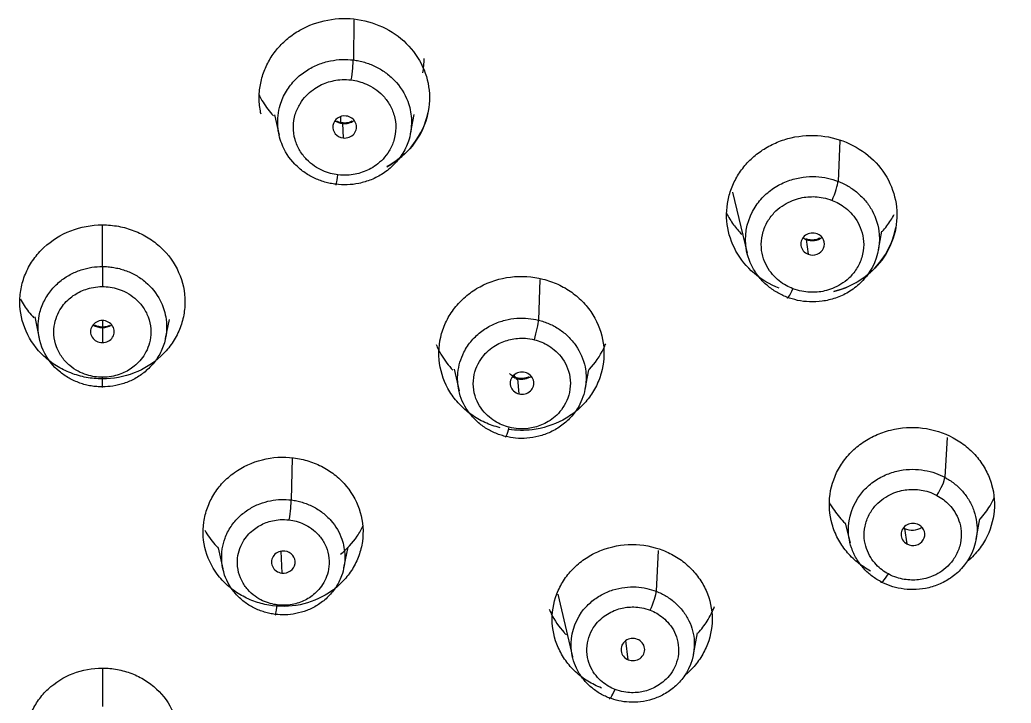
# Model space of a CAD drawing. Extents: x 0 to 1354, y 3495 to 4487.
# Drawn here: x 461.6 to 480.43, y 4130.94 to 4143.92 of the extents above; entities that cross this region are included whole.
import ezdxf

# ---------------------------------------------------------------- set-up
doc = ezdxf.new("R2010")
doc.units = 0
doc.header["$LTSCALE"] = 30
doc.header["$MEASUREMENT"] = 0
doc.layers.add('\\M+5B3DF\\M+5B4E7\\M+5CFDF', color=3, linetype='CONTINUOUS', lineweight=9)

msp = doc.modelspace()

# ---------------------------------------------------------------- linework, layer by layer
at = {"layer": '\\M+5B3DF\\M+5B4E7\\M+5CFDF', "color": 0, "lineweight": -3}
for p, q in [((467.944, 4143.923), (467.933, 4143.161)), ((466.436, 4142.117), (466.522, 4141.734)), ((469.016, 4141.756), (469.091, 4142.127)), ((467.686, 4142.084), (467.691, 4141.975)), ((467.726, 4141.954), (467.738, 4141.679)), ((477.174, 4141.631), (477.141, 4140.855)), ((475.132, 4140.65), (475.414, 4139.489)), ((463.166, 4139.237), (463.166, 4140.028)), ((477.908, 4139.555), (477.972, 4139.906)), ((476.534, 4139.749), (476.571, 4139.468)), ((463.166, 4139.237), (463.166, 4138.855)), ((471.474, 4138.99), (471.45, 4138.218)), ((461.882, 4138.278), (461.968, 4137.87)), ((463.166, 4138.211), (463.166, 4138.087)), ((464.364, 4137.87), (464.441, 4138.231)), ((463.166, 4138.075), (463.166, 4137.79)), ((469.845, 4137.286), (469.94, 4136.872)), ((472.335, 4136.909), (472.406, 4137.275)), ((463.166, 4136.938), (463.166, 4137.131)), ((471.002, 4137.136), (470.997, 4137.186)), ((471.052, 4137.105), (471.077, 4136.817)), ((479.215, 4135.989), (479.169, 4135.231)), ((466.768, 4135.594), (466.755, 4134.801)), ((479.763, 4134.054), (479.832, 4134.442)), ((477.276, 4134.36), (477.368, 4133.983)), ((478.401, 4134.261), (478.449, 4133.964)), ((465.368, 4133.89), (465.454, 4133.495)), ((466.556, 4133.826), (466.573, 4133.412)), ((467.752, 4133.51), (467.832, 4133.902)), ((473.725, 4133.841), (473.687, 4133.065)), ((471.819, 4133.013), (472.095, 4131.819)), ((473.155, 4131.764), (473.111, 4132.13)), ((474.393, 4131.864), (474.47, 4132.276)), ((463.166, 4131.606), (463.166, 4130.873))]:
    msp.add_line(p, q, dxfattribs=at)
for centre, major_axis, ratio, start_param, end_param in [((467.894, 4142.888), (0.037, 0.298), 0.046549, 4.350592, 5.876756), ((467.762, 4142.457), (1.62, 0.016), 0.942855, 5.224754, 6.084027), ((467.768, 4141.888), (0.225, 0), 0.934536, 1.439287, 4.580879), ((467.764, 4142.233), (-0.298, -0.003), 0.942855, 0.908987, 1.430638), ((467.687, 4141.668), (0.037, 0.298), 0.046549, 6.016383, 6.281983), ((467.764, 4142.233), (-0.298, -0.003), 0.942855, 1.430638, 2.231402), ((467.768, 4141.888), (0.225, 0), 0.934536, 4.580879, 7.722472), ((467.64, 4141.086), (-0.037, -0.298), 0.046549, 6.016382, 7.492185), ((477.026, 4140.601), (0.108, 0.28), 0.136474, 4.373342, 5.899506), ((476.657, 4139.663), (0.225, 0), 0.934459, 1.176433, 4.318026), ((476.657, 4139.663), (0.225, 0), 0.934459, 4.318026, 7.459618), ((476.641, 4140.234), (1.619, 0.047), 0.942248, 4.945213, 6.085168), ((476.648, 4140.009), (-0.298, -0.009), 0.942248, 0.911794, 1.151097), ((476.419, 4139.481), (0.108, 0.28), 0.136474, 6.039133, 6.285716), ((476.648, 4140.009), (-0.298, -0.009), 0.942248, 1.151097, 2.226258), ((476.282, 4138.922), (-0.108, -0.28), 0.136474, 6.039133, 7.514935), ((463.166, 4138), (0.225, 0), 0.934476, 1.570796, 4.712389), ((463.166, 4138), (0.225, 0), 0.934476, 4.712389, 7.853982), ((471.372, 4137.952), (0.073, 0.291), 0.092301, 4.35914, 5.882116), ((463.166, 4138.357), (-0.3, 0), 0.941865, 0.936736, 1.570796), ((463.166, 4138.357), (-0.3, 0), 0.941865, 1.570796, 2.204857), ((471.136, 4137.02), (0.225, 0), 0.934445, 1.308099, 4.449692), ((471.136, 4137.02), (0.225, 0), 0.934445, 4.449692, 7.591285), ((471.13, 4137.378), (-0.3, -0.005), 0.941598, 0.937551, 1.293141), ((471.13, 4137.378), (-0.3, -0.005), 0.941598, 1.293141, 2.201945), ((470.895, 4136.288), (-0.073, -0.291), 0.092301, 6.021743, 7.500733), ((479.019, 4134.993), (0.142, 0.264), 0.178311, 4.393118, 5.916094), ((466.716, 4134.529), (0.037, 0.298), 0.046549, 4.350592, 5.870381), ((478.562, 4134.146), (0.225, 0), 0.934362, 1.045645, 4.187238), ((478.55, 4134.506), (-0.299, -0.01), 0.940814, 0.942061, 1.016773), ((478.55, 4134.506), (-0.299, -0.01), 0.940814, 1.016773, 2.19546), ((478.562, 4134.146), (0.225, 0), 0.934362, 4.187238, 7.32883), ((466.603, 4133.62), (0.225, 0), 0.934409, 1.439557, 4.58115), ((466.603, 4133.62), (0.225, 0), 0.934409, 4.58115, 7.722742), ((478.097, 4133.501), (-0.142, -0.264), 0.178311, 6.055721, 7.534711), ((473.573, 4132.812), (0.108, 0.28), 0.136474, 4.373342, 5.893131), ((466.488, 4132.914), (-0.037, -0.298), 0.046549, 6.010007, 7.492185), ((473.242, 4131.958), (0.225, 0), 0.934366, 1.17717, 4.318763), ((473.242, 4131.958), (0.225, 0), 0.934366, 4.318763, 7.460356), ((472.905, 4131.307), (-0.108, -0.28), 0.136474, 6.032757, 7.514935)]:
    msp.add_ellipse(centre, major_axis=major_axis, ratio=ratio, start_param=start_param, end_param=end_param, dxfattribs=at)
for points, knots in [([(498.896, 4161.358), (499.104, 4161.278), (499.527, 4161.115), (500.165, 4160.855), (500.818, 4160.577), (501.484, 4160.28), (502.163, 4159.963), (502.854, 4159.623), (503.554, 4159.259), (504.263, 4158.871), (504.98, 4158.455), (505.703, 4158.01), (506.431, 4157.534), (507.163, 4157.025), (507.897, 4156.481), (508.633, 4155.903), (509.368, 4155.287), (510.101, 4154.635), (510.829, 4153.946), (511.549, 4153.221), (512.259, 4152.461), (512.958, 4151.663), (513.643, 4150.827), (514.312, 4149.95), (514.965, 4149.032), (515.597, 4148.076), (516.206, 4147.085), (516.787, 4146.061), (517.339, 4145.009), (517.862, 4143.931), (518.353, 4142.831), (518.816, 4141.711), (519.252, 4140.565), (519.663, 4139.383), (520.052, 4138.154), (520.425, 4136.867), (520.78, 4135.513), (521.117, 4134.086), (521.433, 4132.58), (521.729, 4130.991), (522.004, 4129.315), (522.257, 4127.548), (522.488, 4125.688), (522.695, 4123.734), (522.877, 4121.685), (523.03, 4119.554), (523.153, 4117.367), (523.244, 4115.167), (523.304, 4113.004), (523.33, 4110.903), (523.326, 4108.866), (523.294, 4106.878), (523.237, 4104.928), (523.157, 4103.02), (523.055, 4101.158), (522.931, 4099.346), (522.783, 4097.572), (522.609, 4095.814), (522.406, 4094.05), (522.167, 4092.265), (521.885, 4090.452), (521.553, 4088.611), (521.166, 4086.749), (520.721, 4084.878), (520.215, 4083.014), (519.647, 4081.177), (519.022, 4079.382), (518.347, 4077.652), (517.618, 4075.978), (516.824, 4074.346), (515.945, 4072.732), (514.964, 4071.131), (513.847, 4069.542), (512.566, 4067.974), (511.116, 4066.445), (509.497, 4064.997), (507.728, 4063.662), (505.837, 4062.44), (503.854, 4061.299), (501.782, 4060.223), (499.625, 4059.195), (497.407, 4058.173), (495.164, 4057.106), (492.948, 4055.937), (490.822, 4054.604), (489.147, 4053.34), (487.855, 4052.208), (486.876, 4051.253), (485.891, 4050.176), (484.918, 4048.973), (483.971, 4047.627), (483.063, 4046.089), (482.199, 4044.282), (481.374, 4042.126), (480.619, 4039.549), (480.001, 4036.51), (479.573, 4033.021), (479.348, 4029.166), (479.203, 4025.046), (479.079, 4020.693), (478.965, 4016.03), (478.866, 4010.967), (478.814, 4007.437), (478.787, 4005.599)], [0, 0, 0, 0, 0.003544, 0.007201, 0.01097, 0.014848, 0.018837, 0.022935, 0.027142, 0.031459, 0.035888, 0.040431, 0.045095, 0.049884, 0.054803, 0.059853, 0.065035, 0.070349, 0.07579, 0.08135, 0.087022, 0.092807, 0.09872, 0.104773, 0.110967, 0.117287, 0.123715, 0.130231, 0.136819, 0.143468, 0.150168, 0.156906, 0.163715, 0.170668, 0.177844, 0.185322, 0.193141, 0.201338, 0.209948, 0.219002, 0.228521, 0.238531, 0.249049, 0.260084, 0.271644, 0.283691, 0.296093, 0.308564, 0.320791, 0.332572, 0.343982, 0.355131, 0.366093, 0.376851, 0.387326, 0.397512, 0.40746, 0.417323, 0.427267, 0.437362, 0.447647, 0.458143, 0.468826, 0.479621, 0.490447, 0.501223, 0.511855, 0.522246, 0.532261, 0.542305, 0.552449, 0.562759, 0.573377, 0.584445, 0.595968, 0.607757, 0.619676, 0.631715, 0.643918, 0.656335, 0.669021, 0.682018, 0.695271, 0.708641, 0.722035, 0.735445, 0.742244, 0.74954, 0.757318, 0.765556, 0.774232, 0.783549, 0.793975, 0.806052, 0.820158, 0.836493, 0.855109, 0.875694, 0.897487, 0.920175, 0.944378, 0.971031, 1, 1, 1, 1]), ([(498.594, 4160.306), (500.412, 4159.607), (502.18, 4158.798), (504.693, 4157.371), (505.508, 4156.859), (507.078, 4155.765), (507.835, 4155.182), (510.014, 4153.338), (511.347, 4151.984), (513.746, 4149.084), (514.807, 4147.534), (516.658, 4144.299), (517.447, 4142.612), (518.801, 4139.163), (519.358, 4137.397), (520.298, 4133.824), (520.676, 4132.017), (521.302, 4128.381), (521.551, 4126.553), (521.958, 4122.889), (522.114, 4121.052), (522.354, 4117.373), (522.439, 4115.532), (522.593, 4110.005), (522.551, 4106.318), (522.285, 4100.795), (522.163, 4098.955), (521.826, 4095.284), (521.614, 4093.452), (521.072, 4089.804), (520.74, 4087.988), (519.919, 4084.388), (519.431, 4082.604), (518.265, 4079.09), (517.593, 4077.358), (516.413, 4074.831), (515.992, 4074), (515.085, 4072.37), (514.6, 4071.57), (513.029, 4069.241), (511.819, 4067.782), (509.771, 4065.801), (509.049, 4065.177), (507.535, 4064.004), (506.744, 4063.455), (505.118, 4062.415), (504.283, 4061.925), (502.586, 4060.987), (501.724, 4060.54), (499.108, 4059.247), (497.325, 4058.447), (494.701, 4057.158), (493.835, 4056.713), (492.142, 4055.761), (491.317, 4055.252), (489.725, 4054.156), (488.957, 4053.57), (487.49, 4052.318), (486.792, 4051.652), (485.471, 4050.241), (484.848, 4049.497), (483.701, 4047.936), (483.179, 4047.117), (482.26, 4045.409), (481.86, 4044.522), (481.151, 4042.708), (480.842, 4041.781), (480.036, 4038.964), (479.665, 4037.037), (479.158, 4033.15), (479.026, 4031.189), (478.834, 4027.264), (478.769, 4025.298), (478.647, 4021.363), (478.591, 4019.394), (478.444, 4013.486), (478.372, 4009.543), (478.322, 4005.599)], [0, 0, 0, 0, 0.03125, 0.03125, 0.046875, 0.046875, 0.0625, 0.0625, 0.09375, 0.09375, 0.125, 0.125, 0.15625, 0.15625, 0.1875, 0.1875, 0.21875, 0.21875, 0.25, 0.25, 0.28125, 0.28125, 0.3125, 0.3125, 0.375, 0.375, 0.40625, 0.40625, 0.4375, 0.4375, 0.46875, 0.46875, 0.5, 0.5, 0.53125, 0.53125, 0.546875, 0.546875, 0.5625, 0.5625, 0.59375, 0.59375, 0.609375, 0.609375, 0.625, 0.625, 0.640625, 0.640625, 0.65625, 0.65625, 0.6875, 0.6875, 0.703125, 0.703125, 0.71875, 0.71875, 0.734375, 0.734375, 0.75, 0.75, 0.765625, 0.765625, 0.78125, 0.78125, 0.796875, 0.796875, 0.8125, 0.8125, 0.84375, 0.84375, 0.875, 0.875, 0.90625, 0.90625, 0.9375, 0.9375, 1, 1, 1, 1]), ([(477.479, 4036.988), (477.514, 4037.19), (477.594, 4037.649), (477.743, 4038.418), (477.942, 4039.344), (478.182, 4040.346), (478.558, 4041.75), (479.034, 4043.258), (479.749, 4045.107), (480.557, 4046.812), (481.569, 4048.451), (482.475, 4049.612), (483.174, 4050.395), (483.72, 4050.964), (484.274, 4051.514), (484.896, 4052.101), (485.556, 4052.699), (486.279, 4053.336), (487.009, 4053.963), (487.729, 4054.55), (488.497, 4055.146), (489.606, 4055.948), (491.134, 4056.933), (493.076, 4058.015), (495.111, 4059.026), (497.684, 4060.238), (500.38, 4061.506), (502.737, 4062.753), (504.255, 4063.645), (505.394, 4064.366), (507.42, 4065.757), (509.41, 4067.484), (511.2, 4069.52), (512.347, 4071.021), (513.485, 4072.763), (514.592, 4074.748), (515.655, 4076.97), (516.656, 4079.43), (517.576, 4082.125), (518.696, 4086.112), (519.683, 4091.185), (520.366, 4097.065), (520.727, 4102.371), (520.873, 4107.087), (520.883, 4111.209), (520.799, 4114.734), (520.663, 4117.66), (520.51, 4119.989), (520.37, 4121.722), (520.265, 4122.858), (520.029, 4125.221), (519.591, 4128.685), (518.759, 4133.098), (517.87, 4136.521), (516.72, 4140.04), (515.134, 4143.756), (512.786, 4147.647), (510.218, 4150.803), (507.625, 4153.277), (505.162, 4155.143), (502.955, 4156.485), (501.114, 4157.427), (499.704, 4158.062), (498.76, 4158.452), (498.289, 4158.636), (498.135, 4158.696)], [0, 0, 0, 0, 0.003976, 0.009037, 0.015181, 0.02234, 0.029033, 0.04339, 0.053009, 0.067553, 0.080041, 0.090497, 0.096214, 0.100508, 0.105868, 0.11143, 0.117193, 0.123269, 0.130297, 0.136094, 0.141538, 0.149425, 0.163015, 0.17726, 0.192999, 0.207436, 0.232823, 0.251111, 0.25955, 0.267329, 0.277588, 0.307897, 0.319194, 0.331856, 0.345879, 0.361259, 0.378, 0.3961, 0.415561, 0.436382, 0.481194, 0.521892, 0.558479, 0.590959, 0.619335, 0.643607, 0.663774, 0.679837, 0.691795, 0.699649, 0.703397, 0.740803, 0.771616, 0.795835, 0.813454, 0.847523, 0.878173, 0.905401, 0.929204, 0.949582, 0.966531, 0.980047, 0.990129, 0.99678, 1, 1, 1, 1]), ([(498.048, 4158.561), (499.537, 4157.987), (500.991, 4157.335), (503.081, 4156.207), (503.762, 4155.806), (505.084, 4154.951), (505.725, 4154.496), (507.584, 4153.058), (508.739, 4152.003), (510.862, 4149.74), (511.83, 4148.532), (513.568, 4145.995), (514.339, 4144.667), (515.694, 4141.93), (516.278, 4140.521), (517.804, 4136.224), (518.517, 4133.268), (519.308, 4128.796), (519.526, 4127.298), (519.894, 4124.296), (520.044, 4122.791), (520.417, 4118.271), (520.56, 4115.25), (520.636, 4110.717), (520.638, 4109.206), (520.597, 4106.184), (520.554, 4104.673), (520.42, 4101.654), (520.327, 4100.145), (520.086, 4097.131), (519.937, 4095.626), (519.387, 4091.124), (518.877, 4088.136), (517.767, 4083.729), (517.34, 4082.272), (516.354, 4079.399), (515.796, 4077.981), (514.522, 4075.209), (513.81, 4073.852), (512.18, 4071.249), (511.258, 4070.005), (509.698, 4068.277), (509.148, 4067.723), (507.992, 4066.671), (507.385, 4066.174), (505.494, 4064.757), (504.148, 4063.913), (502.068, 4062.746), (501.364, 4062.374), (499.94, 4061.655), (499.22, 4061.307), (497.053, 4060.279), (495.596, 4059.613), (493.446, 4058.543), (492.736, 4058.174), (491.338, 4057.396), (490.652, 4056.987), (489.311, 4056.118), (488.657, 4055.66), (487.706, 4054.933), (487.393, 4054.684), (486.779, 4054.174), (486.478, 4053.913), (485.881, 4053.384), (485.585, 4053.118), (484.991, 4052.582), (484.694, 4052.312), (483.812, 4051.489), (483.237, 4050.921), (482.168, 4049.711), (481.671, 4049.072), (480.772, 4047.729), (480.371, 4047.025), (479.653, 4045.576), (479.334, 4044.832), (478.76, 4043.32), (478.506, 4042.552), (477.821, 4040.226), (477.47, 4038.645), (477.193, 4037.052)], [0, 0, 0, 0, 0.03125, 0.03125, 0.046875, 0.046875, 0.0625, 0.0625, 0.09375, 0.09375, 0.125, 0.125, 0.15625, 0.15625, 0.1875, 0.1875, 0.25, 0.25, 0.28125, 0.28125, 0.3125, 0.3125, 0.375, 0.375, 0.40625, 0.40625, 0.4375, 0.4375, 0.46875, 0.46875, 0.5, 0.5, 0.5625, 0.5625, 0.59375, 0.59375, 0.625, 0.625, 0.65625, 0.65625, 0.6875, 0.6875, 0.703125, 0.703125, 0.71875, 0.71875, 0.75, 0.75, 0.765625, 0.765625, 0.78125, 0.78125, 0.8125, 0.8125, 0.828125, 0.828125, 0.84375, 0.84375, 0.859375, 0.859375, 0.867188, 0.867188, 0.875, 0.875, 0.882813, 0.882813, 0.890625, 0.890625, 0.90625, 0.90625, 0.921875, 0.921875, 0.9375, 0.9375, 0.953125, 0.953125, 0.96875, 0.96875, 1, 1, 1, 1]), ([(513.427, 4145.187), (513.48, 4145.097), (513.748, 4144.642), (514.216, 4143.801), (514.803, 4142.642), (515.35, 4141.432), (515.869, 4140.179), (516.359, 4138.882), (516.811, 4137.542), (517.231, 4136.161), (517.62, 4134.741), (517.972, 4133.281), (518.295, 4131.785), (518.589, 4130.252), (518.853, 4128.684), (519.088, 4127.081), (519.299, 4125.445), (519.489, 4123.776), (519.654, 4122.075), (519.8, 4120.342), (519.923, 4118.577), (520.022, 4116.78), (520.104, 4114.952), (520.159, 4113.093), (520.192, 4111.204), (520.2, 4109.283), (520.184, 4107.333), (520.142, 4105.353), (520.072, 4103.343), (519.968, 4101.304), (519.836, 4099.236), (519.661, 4097.14), (519.446, 4095.017), (519.186, 4092.868), (518.862, 4090.696), (518.475, 4088.503), (518.008, 4086.292), (517.445, 4084.07), (516.895, 4082.18), (516.378, 4080.628), (515.937, 4079.415), (515.462, 4078.213), (514.953, 4077.023), (514.411, 4075.846), (513.823, 4074.688), (513.197, 4073.548), (512.522, 4072.431), (511.794, 4071.344), (511.016, 4070.288), (510.174, 4069.274), (509.278, 4068.301), (508.329, 4067.373), (507.318, 4066.502), (506.265, 4065.677), (505.158, 4064.913), (504.025, 4064.185), (502.866, 4063.493), (501.681, 4062.841), (500.482, 4062.214), (499.267, 4061.612), (498.043, 4061.026), (496.814, 4060.45), (495.586, 4059.872), (494.366, 4059.28), (493.158, 4058.67), (491.963, 4058.037), (490.856, 4057.41), (489.844, 4056.784), (488.921, 4056.166), (488.019, 4055.52), (487.143, 4054.84), (486.294, 4054.129), (485.464, 4053.395), (484.636, 4052.653), (483.81, 4051.901), (483.006, 4051.122), (482.253, 4050.295), (481.546, 4049.429), (480.877, 4048.53), (480.429, 4047.791), (480.066, 4047.147), (479.712, 4046.488), (479.216, 4045.458), (478.637, 4044.031), (478.109, 4042.498), (477.688, 4040.993), (477.358, 4039.666), (477.064, 4038.345), (476.908, 4037.461), (476.83, 4037.021)], [0, 0, 0, 0, 0.002468, 0.012514, 0.022798, 0.033329, 0.044108, 0.055129, 0.066393, 0.077904, 0.089657, 0.101655, 0.113899, 0.126387, 0.139118, 0.152094, 0.165315, 0.17878, 0.192488, 0.20644, 0.220635, 0.235074, 0.249757, 0.264681, 0.279851, 0.295264, 0.31092, 0.326819, 0.34296, 0.359346, 0.375974, 0.392844, 0.409959, 0.427314, 0.444912, 0.462752, 0.480832, 0.499156, 0.517721, 0.528, 0.538278, 0.548557, 0.558836, 0.569113, 0.579388, 0.589662, 0.599931, 0.610203, 0.620471, 0.630736, 0.641004, 0.651267, 0.661534, 0.671801, 0.682071, 0.692355, 0.702632, 0.712912, 0.723195, 0.733479, 0.743768, 0.75406, 0.764357, 0.774655, 0.784949, 0.79524, 0.805535, 0.814028, 0.822513, 0.830998, 0.839481, 0.847958, 0.856419, 0.864871, 0.873338, 0.881827, 0.890319, 0.898795, 0.907282, 0.915765, 0.918446, 0.924105, 0.932748, 0.944371, 0.958984, 0.969412, 0.979719, 0.989916, 1, 1, 1, 1]), ([(513.725, 4145.279), (513.731, 4145.27), (513.921, 4144.944), (514.292, 4144.287), (514.818, 4143.281), (515.332, 4142.192), (515.864, 4140.957), (516.434, 4139.511), (517.002, 4137.869), (517.539, 4136.095), (518.024, 4134.249), (518.452, 4132.336), (518.837, 4130.355), (519.172, 4128.306), (519.462, 4126.181), (519.721, 4123.968), (519.936, 4121.681), (520.119, 4119.321), (520.255, 4116.932), (520.357, 4114.541), (520.411, 4112.202), (520.431, 4109.921), (520.417, 4107.681), (520.37, 4105.453), (520.289, 4103.21), (520.168, 4100.954), (520.012, 4098.687), (519.804, 4096.398), (519.55, 4094.055), (519.222, 4091.662), (518.816, 4089.225), (518.311, 4086.729), (517.7, 4084.286), (517.109, 4082.252), (516.582, 4080.674), (516.137, 4079.453), (515.667, 4078.267), (515.174, 4077.116), (514.657, 4075.989), (514.101, 4074.884), (513.507, 4073.79), (512.865, 4072.707), (512.171, 4071.647), (511.449, 4070.641), (510.709, 4069.711), (509.956, 4068.856), (509.185, 4068.048), (508.377, 4067.279), (507.529, 4066.551), (506.654, 4065.857), (505.751, 4065.208), (504.838, 4064.606), (503.932, 4064.036), (503.025, 4063.5), (502.11, 4062.994), (501.183, 4062.5), (500.202, 4062), (499.127, 4061.474), (497.949, 4060.915), (496.699, 4060.331), (495.418, 4059.727), (494.143, 4059.105), (492.932, 4058.486), (491.85, 4057.904), (490.78, 4057.291), (489.735, 4056.635), (488.677, 4055.909), (487.713, 4055.193), (486.781, 4054.439), (485.86, 4053.634), (484.945, 4052.807), (484.055, 4051.994), (483.233, 4051.2), (482.53, 4050.434), (481.962, 4049.75), (481.523, 4049.186), (481.179, 4048.715), (480.9, 4048.299), (480.664, 4047.915), (480.417, 4047.491), (480.151, 4047.014), (479.866, 4046.469), (479.594, 4045.915), (479.333, 4045.338), (479.068, 4044.707), (478.782, 4043.972), (478.461, 4043.083), (478.13, 4042.043), (477.807, 4040.882), (477.496, 4039.643), (477.206, 4038.354), (477.049, 4037.473), (476.97, 4037.032)], [0, 0, 0, 0, 0.000249, 0.008916, 0.017886, 0.027158, 0.037545, 0.049877, 0.064188, 0.079026, 0.094192, 0.109873, 0.126, 0.142603, 0.159715, 0.177508, 0.196149, 0.214924, 0.234452, 0.253688, 0.272519, 0.290724, 0.308584, 0.326418, 0.344337, 0.362602, 0.380752, 0.398999, 0.417862, 0.437408, 0.457046, 0.477191, 0.498512, 0.517389, 0.527892, 0.538271, 0.548415, 0.558305, 0.568085, 0.577888, 0.587654, 0.597568, 0.607634, 0.617478, 0.626664, 0.635428, 0.644046, 0.652634, 0.661245, 0.669847, 0.678351, 0.686737, 0.694871, 0.702836, 0.710787, 0.718707, 0.726778, 0.735836, 0.745918, 0.756431, 0.767185, 0.778121, 0.788755, 0.798204, 0.806156, 0.816934, 0.826447, 0.835552, 0.84446, 0.853939, 0.86358, 0.872633, 0.88133, 0.889549, 0.896262, 0.901548, 0.905802, 0.909513, 0.912928, 0.916035, 0.920686, 0.925318, 0.929989, 0.934669, 0.939673, 0.945479, 0.952541, 0.961029, 0.970166, 0.979783, 0.989897, 1, 1, 1, 1]), ([(466.179, 4142.133), (466.16, 4142.218), (466.149, 4142.305), (466.142, 4142.481), (466.148, 4142.569), (466.175, 4142.743), (466.197, 4142.831), (466.256, 4142.999), (466.294, 4143.08), (466.383, 4143.235), (466.436, 4143.31), (466.554, 4143.448), (466.619, 4143.512), (466.761, 4143.63), (466.838, 4143.683), (467.081, 4143.821), (467.261, 4143.886), (467.632, 4143.955), (467.826, 4143.959), (468.199, 4143.904), (468.382, 4143.845), (468.712, 4143.674), (468.863, 4143.56), (469.11, 4143.293), (469.209, 4143.137), (469.342, 4142.808), (469.377, 4142.63), (469.381, 4142.278), (469.348, 4142.099), (469.221, 4141.767), (469.125, 4141.61), (468.883, 4141.339), (468.735, 4141.223), (468.569, 4141.134)], [0, 0, 0, 0, 0.039443, 0.039443, 0.079466, 0.079466, 0.119489, 0.119489, 0.159512, 0.159512, 0.199536, 0.199536, 0.239559, 0.239559, 0.279582, 0.279582, 0.359629, 0.359629, 0.439675, 0.439675, 0.519721, 0.519721, 0.599768, 0.599768, 0.679814, 0.679814, 0.759861, 0.759861, 0.839907, 0.839907, 0.919954, 0.919954, 1, 1, 1, 1]), ([(466.499, 4141.9), (466.49, 4142.036), (466.515, 4142.273), (466.649, 4142.57), (466.822, 4142.792), (467.031, 4142.962), (467.259, 4143.08), (467.491, 4143.149), (467.717, 4143.177), (467.863, 4143.166), (467.933, 4143.161)], [0, 0, 0, 0, 0.192123, 0.329096, 0.458873, 0.581461, 0.696864, 0.805086, 0.906131, 1, 1, 1, 1]), ([(467.933, 4143.161), (467.968, 4143.155), (468.039, 4143.145), (468.144, 4143.118), (468.248, 4143.084), (468.349, 4143.04), (468.447, 4142.988), (468.541, 4142.927), (468.629, 4142.857), (468.801, 4142.695), (468.972, 4142.429), (469.028, 4142.161), (469.035, 4142.05)], [0, 0, 0, 0, 0.061456, 0.123657, 0.186604, 0.250297, 0.314739, 0.379929, 0.445868, 0.512557, 0.799557, 1, 1, 1, 1]), ([(466.14, 4142.5), (466.186, 4142.404), (466.272, 4142.265), (466.377, 4142.14), (466.415, 4142.1)], [0, 0, 0, 0, 0.664983, 1, 1, 1, 1]), ([(469.035, 4142.05), (469.043, 4141.917), (469.017, 4141.685), (468.886, 4141.392), (468.714, 4141.171), (468.507, 4141), (468.279, 4140.881), (468.046, 4140.811), (467.818, 4140.782), (467.671, 4140.793), (467.601, 4140.799)], [0, 0, 0, 0, 0.188019, 0.324425, 0.454049, 0.576877, 0.692896, 0.802096, 0.904467, 1, 1, 1, 1]), ([(467.729, 4141.965), (467.694, 4141.969), (467.659, 4141.978), (467.627, 4141.993), (467.624, 4141.994)], [0, 0, 0, 0, 0.905975, 1, 1, 1, 1]), ([(467.907, 4141.996), (467.907, 4141.996), (467.874, 4141.98), (467.81, 4141.961), (467.746, 4141.962), (467.717, 4141.966)], [0, 0, 0, 0, 0.011619, 0.576944, 1, 1, 1, 1]), ([(467.601, 4140.799), (467.565, 4140.804), (467.493, 4140.815), (467.388, 4140.841), (467.284, 4140.876), (467.182, 4140.92), (467.084, 4140.972), (466.991, 4141.033), (466.903, 4141.103), (466.735, 4141.262), (466.565, 4141.523), (466.507, 4141.787), (466.499, 4141.9)], [0, 0, 0, 0, 0.062302, 0.12523, 0.188785, 0.252964, 0.317769, 0.383197, 0.44925, 0.515925, 0.79617, 1, 1, 1, 1]), ([(476.021, 4138.825), (475.844, 4138.893), (475.684, 4138.989), (475.403, 4139.23), (475.288, 4139.372), (475.114, 4139.688), (475.058, 4139.859), (475.012, 4140.211), (475.022, 4140.39), (475.087, 4140.648), (475.116, 4140.732), (475.191, 4140.894), (475.236, 4140.973), (475.341, 4141.121), (475.399, 4141.19), (475.529, 4141.319), (475.601, 4141.378), (475.753, 4141.484), (475.834, 4141.53), (476.003, 4141.608), (476.093, 4141.641), (476.365, 4141.716), (476.558, 4141.736), (476.935, 4141.712), (477.123, 4141.669), (477.468, 4141.526), (477.629, 4141.425), (477.901, 4141.18), (478.014, 4141.033), (478.179, 4140.716), (478.231, 4140.541), (478.268, 4140.191), (478.253, 4140.01), (478.158, 4139.669), (478.078, 4139.505), (477.863, 4139.215), (477.726, 4139.086), (477.418, 4138.883), (477.242, 4138.807), (477.057, 4138.761)], [0, 0, 0, 0, 0.0625, 0.0625, 0.125, 0.125, 0.1875, 0.1875, 0.25, 0.25, 0.28125, 0.28125, 0.3125, 0.3125, 0.34375, 0.34375, 0.375, 0.375, 0.40625, 0.40625, 0.4375, 0.4375, 0.5, 0.5, 0.5625, 0.5625, 0.625, 0.625, 0.6875, 0.6875, 0.75, 0.75, 0.8125, 0.8125, 0.875, 0.875, 0.9375, 0.9375, 1, 1, 1, 1]), ([(475.387, 4139.649), (475.365, 4139.895), (475.453, 4140.253), (475.738, 4140.596), (475.967, 4140.768), (476.216, 4140.882), (476.468, 4140.941), (476.711, 4140.951), (476.938, 4140.924), (477.075, 4140.878), (477.141, 4140.855)], [0, 0, 0, 0, 0.302422, 0.420692, 0.532751, 0.638601, 0.738248, 0.831695, 0.918945, 1, 1, 1, 1]), ([(477.141, 4140.855), (477.174, 4140.842), (477.24, 4140.815), (477.334, 4140.764), (477.424, 4140.705), (477.51, 4140.638), (477.59, 4140.564), (477.664, 4140.483), (477.73, 4140.394), (477.851, 4140.196), (477.91, 4140.005), (477.922, 4139.847), (477.922, 4139.847)], [0, 0, 0, 0, 0.076857, 0.154646, 0.233368, 0.313024, 0.393614, 0.475141, 0.557605, 0.641007, 0.999988, 1, 1, 1, 1]), ([(475.02, 4140.249), (475.059, 4140.173), (475.146, 4140.033), (475.254, 4139.906), (475.31, 4139.849)], [0, 0, 0, 0, 0.520556, 1, 1, 1, 1]), ([(477.978, 4139.901), (478.039, 4139.969), (478.12, 4140.075), (478.186, 4140.188), (478.205, 4140.224)], [0, 0, 0, 0, 0.68775, 1, 1, 1, 1]), ([(463.166, 4137.102), (463.062, 4137.102), (462.961, 4137.111), (462.76, 4137.148), (462.661, 4137.177), (462.471, 4137.25), (462.381, 4137.295), (462.21, 4137.401), (462.129, 4137.463), (461.912, 4137.665), (461.796, 4137.829), (461.639, 4138.181), (461.598, 4138.373), (461.598, 4138.659), (461.608, 4138.756), (461.648, 4138.944), (461.678, 4139.035), (461.756, 4139.212), (461.805, 4139.298), (461.918, 4139.457), (461.983, 4139.53), (462.203, 4139.735), (462.375, 4139.843), (462.755, 4139.99), (462.959, 4140.028), (463.166, 4140.028)], [0, 0, 0, 0, 0.0625, 0.0625, 0.125, 0.125, 0.1875, 0.1875, 0.25, 0.25, 0.375, 0.375, 0.5, 0.5, 0.5625, 0.5625, 0.625, 0.625, 0.6875, 0.6875, 0.75, 0.75, 0.875, 0.875, 1, 1, 1, 1]), ([(463.166, 4140.028), (463.27, 4140.028), (463.372, 4140.019), (463.572, 4139.982), (463.672, 4139.953), (463.861, 4139.88), (463.952, 4139.835), (464.122, 4139.729), (464.203, 4139.667), (464.42, 4139.465), (464.536, 4139.301), (464.693, 4138.949), (464.734, 4138.757), (464.734, 4138.471), (464.724, 4138.374), (464.684, 4138.186), (464.655, 4138.095), (464.576, 4137.918), (464.527, 4137.832), (464.414, 4137.673), (464.349, 4137.599), (464.13, 4137.394), (463.957, 4137.287), (463.577, 4137.14), (463.373, 4137.102), (463.166, 4137.102)], [0, 0, 0, 0, 0.0625, 0.0625, 0.125, 0.125, 0.1875, 0.1875, 0.25, 0.25, 0.375, 0.375, 0.5, 0.5, 0.5625, 0.5625, 0.625, 0.625, 0.6875, 0.6875, 0.75, 0.75, 0.875, 0.875, 1, 1, 1, 1]), ([(477.922, 4139.847), (477.941, 4139.605), (477.853, 4139.255), (477.572, 4138.916), (477.346, 4138.744), (477.098, 4138.63), (476.846, 4138.57), (476.601, 4138.559), (476.373, 4138.585), (476.234, 4138.632), (476.167, 4138.654)], [0, 0, 0, 0, 0.298288, 0.416169, 0.528188, 0.634335, 0.734599, 0.82897, 0.917439, 1, 1, 1, 1]), ([(476.796, 4139.775), (476.771, 4139.762), (476.71, 4139.741), (476.614, 4139.736), (476.554, 4139.751), (476.528, 4139.761)], [0, 0, 0, 0, 0.317042, 0.697798, 1, 1, 1, 1]), ([(476.167, 4138.654), (476.134, 4138.668), (476.068, 4138.695), (475.973, 4138.747), (475.883, 4138.806), (475.797, 4138.872), (475.717, 4138.947), (475.644, 4139.028), (475.578, 4139.116), (475.459, 4139.311), (475.401, 4139.496), (475.387, 4139.649), (475.387, 4139.649)], [0, 0, 0, 0, 0.078245, 0.157277, 0.237095, 0.317698, 0.399085, 0.481256, 0.56421, 0.647946, 0.999964, 1, 1, 1, 1]), ([(461.946, 4138.092), (461.946, 4138.163), (461.96, 4138.324), (462.039, 4138.557), (462.175, 4138.777), (462.349, 4138.954), (462.546, 4139.087), (462.754, 4139.176), (462.961, 4139.228), (463.099, 4139.234), (463.166, 4139.237)], [0, 0, 0, 0, 0.117986, 0.265675, 0.406128, 0.53935, 0.665345, 0.784117, 0.895668, 1, 1, 1, 1]), ([(463.166, 4139.237), (463.202, 4139.236), (463.274, 4139.234), (463.382, 4139.22), (463.49, 4139.197), (463.596, 4139.165), (463.7, 4139.123), (463.801, 4139.072), (463.897, 4139.012), (464.077, 4138.873), (464.268, 4138.637), (464.35, 4138.388), (464.369, 4138.28)], [0, 0, 0, 0, 0.06296, 0.126696, 0.191209, 0.256499, 0.322567, 0.389414, 0.457041, 0.525448, 0.798646, 1, 1, 1, 1]), ([(470.719, 4136.173), (470.619, 4136.198), (470.523, 4136.232), (470.34, 4136.316), (470.252, 4136.367), (470.089, 4136.484), (470.014, 4136.549), (469.879, 4136.693), (469.818, 4136.772), (469.665, 4137.02), (469.597, 4137.206), (469.544, 4137.584), (469.557, 4137.78), (469.637, 4138.056), (469.673, 4138.148), (469.764, 4138.319), (469.818, 4138.4), (469.943, 4138.552), (470.014, 4138.623), (470.168, 4138.749), (470.251, 4138.805), (470.519, 4138.95), (470.716, 4139.012), (471.124, 4139.062), (471.331, 4139.049), (471.531, 4138.999)], [0, 0, 0, 0, 0.0625, 0.0625, 0.125, 0.125, 0.1875, 0.1875, 0.25, 0.25, 0.375, 0.375, 0.5, 0.5, 0.5625, 0.5625, 0.625, 0.625, 0.6875, 0.6875, 0.75, 0.75, 0.875, 0.875, 1, 1, 1, 1]), ([(471.531, 4138.999), (471.631, 4138.974), (471.727, 4138.94), (471.91, 4138.856), (471.999, 4138.805), (472.162, 4138.688), (472.236, 4138.623), (472.372, 4138.479), (472.432, 4138.4), (472.586, 4138.152), (472.653, 4137.966), (472.707, 4137.588), (472.693, 4137.392), (472.614, 4137.116), (472.577, 4137.024), (472.487, 4136.853), (472.433, 4136.772), (472.308, 4136.62), (472.237, 4136.549), (472.083, 4136.423), (472, 4136.367), (471.731, 4136.223), (471.535, 4136.16), (471.182, 4136.117), (471.031, 4136.119), (470.883, 4136.14)], [0, 0, 0, 0, 0.064681, 0.064681, 0.129362, 0.129362, 0.194043, 0.194043, 0.258724, 0.258724, 0.388086, 0.388086, 0.517448, 0.517448, 0.582129, 0.582129, 0.64681, 0.64681, 0.711491, 0.711491, 0.776172, 0.776172, 0.905534, 0.905534, 1, 1, 1, 1]), ([(461.608, 4138.624), (461.652, 4138.537), (461.731, 4138.412), (461.827, 4138.299), (461.861, 4138.262)], [0, 0, 0, 0, 0.661662, 1, 1, 1, 1]), ([(464.369, 4138.28), (464.393, 4138.148), (464.392, 4137.921), (464.294, 4137.63), (464.159, 4137.412), (463.986, 4137.234), (463.789, 4137.101), (463.581, 4137.011), (463.372, 4136.959), (463.233, 4136.953), (463.166, 4136.95)], [0, 0, 0, 0, 0.199332, 0.332652, 0.459676, 0.580393, 0.694792, 0.802865, 0.904603, 1, 1, 1, 1]), ([(469.919, 4137.215), (469.932, 4137.351), (469.996, 4137.574), (470.173, 4137.834), (470.365, 4138.013), (470.582, 4138.142), (470.809, 4138.223), (471.035, 4138.259), (471.25, 4138.258), (471.385, 4138.231), (471.45, 4138.218)], [0, 0, 0, 0, 0.202839, 0.336325, 0.46327, 0.583678, 0.697552, 0.804895, 0.90571, 1, 1, 1, 1]), ([(471.45, 4138.218), (471.484, 4138.208), (471.553, 4138.189), (471.654, 4138.149), (471.752, 4138.102), (471.845, 4138.045), (471.934, 4137.979), (472.017, 4137.906), (472.093, 4137.824), (472.229, 4137.646), (472.349, 4137.372), (472.359, 4137.111), (472.348, 4137.002)], [0, 0, 0, 0, 0.062954, 0.126683, 0.191187, 0.256467, 0.322523, 0.389357, 0.456969, 0.52536, 0.798637, 1, 1, 1, 1]), ([(463.166, 4136.95), (463.13, 4136.95), (463.058, 4136.952), (462.95, 4136.966), (462.842, 4136.989), (462.736, 4137.021), (462.632, 4137.063), (462.531, 4137.114), (462.435, 4137.175), (462.258, 4137.311), (462.026, 4137.595), (461.947, 4137.917), (461.946, 4138.092)], [0, 0, 0, 0, 0.056498, 0.11371, 0.171636, 0.230275, 0.289628, 0.349693, 0.41047, 0.471958, 0.710577, 1, 1, 1, 1]), ([(463.172, 4138.086), (463.137, 4138.086), (463.085, 4138.093), (463.037, 4138.112), (463.021, 4138.12)], [0, 0, 0, 0, 0.637029, 1, 1, 1, 1]), ([(463.301, 4138.115), (463.287, 4138.108), (463.242, 4138.092), (463.194, 4138.086), (463.16, 4138.086)], [0, 0, 0, 0, 0.32631, 1, 1, 1, 1]), ([(463.166, 4138.075), (463.166, 4138.081), (463.166, 4138.086), (463.166, 4138.086), (463.166, 4138.086)], [0, 0, 0, 0, 0.854423, 1, 1, 1, 1]), ([(469.505, 4137.755), (469.534, 4137.684), (469.622, 4137.511), (469.741, 4137.354), (469.823, 4137.268)], [0, 0, 0, 0, 0.397351, 1, 1, 1, 1]), ([(472.408, 4137.273), (472.411, 4137.277), (472.524, 4137.397), (472.637, 4137.563), (472.714, 4137.738), (472.727, 4137.77)], [0, 0, 0, 0, 0.023513, 0.82187, 1, 1, 1, 1]), ([(470.818, 4136.008), (470.783, 4136.018), (470.714, 4136.037), (470.613, 4136.077), (470.516, 4136.125), (470.422, 4136.181), (470.333, 4136.247), (470.25, 4136.321), (470.174, 4136.402), (470.041, 4136.577), (469.921, 4136.847), (469.908, 4137.105), (469.919, 4137.215)], [0, 0, 0, 0, 0.063259, 0.127319, 0.19218, 0.257841, 0.324301, 0.391561, 0.459619, 0.528476, 0.795707, 1, 1, 1, 1]), ([(471.053, 4137.115), (471.019, 4137.124), (470.961, 4137.147), (470.916, 4137.185), (470.898, 4137.204)], [0, 0, 0, 0, 0.533705, 1, 1, 1, 1]), ([(471.03, 4137.092), (471.034, 4137.101), (471.041, 4137.114), (471.046, 4137.117), (471.048, 4137.117)], [0, 0, 0, 0, 0.531423, 1, 1, 1, 1]), ([(471.266, 4137.137), (471.258, 4137.133), (471.215, 4137.116), (471.137, 4137.102), (471.072, 4137.11), (471.042, 4137.118)], [0, 0, 0, 0, 0.131784, 0.604159, 1, 1, 1, 1]), ([(471.048, 4137.117), (471.048, 4137.117), (471.05, 4137.116), (471.052, 4137.112), (471.052, 4137.105)], [0, 0, 0, 0, 0.105776, 1, 1, 1, 1]), ([(472.348, 4137.002), (472.333, 4136.869), (472.27, 4136.651), (472.096, 4136.393), (471.904, 4136.215), (471.688, 4136.086), (471.461, 4136.004), (471.235, 4135.968), (471.019, 4135.968), (470.883, 4135.995), (470.818, 4136.008)], [0, 0, 0, 0, 0.199314, 0.332633, 0.459657, 0.580375, 0.694777, 0.802853, 0.904597, 1, 1, 1, 1]), ([(477.758, 4133.449), (477.668, 4133.497), (477.585, 4133.553), (477.431, 4133.679), (477.36, 4133.75), (477.235, 4133.902), (477.181, 4133.983), (477.09, 4134.155), (477.054, 4134.246), (476.974, 4134.523), (476.961, 4134.718), (477.014, 4135.096), (477.081, 4135.282), (477.235, 4135.53), (477.295, 4135.609), (477.431, 4135.753), (477.505, 4135.818), (477.668, 4135.935), (477.756, 4135.986), (477.94, 4136.071), (478.035, 4136.104), (478.335, 4136.179), (478.542, 4136.192), (478.95, 4136.142), (479.147, 4136.08), (479.326, 4135.983)], [0, 0, 0, 0, 0.0625, 0.0625, 0.125, 0.125, 0.1875, 0.1875, 0.25, 0.25, 0.375, 0.375, 0.5, 0.5, 0.5625, 0.5625, 0.625, 0.625, 0.6875, 0.6875, 0.75, 0.75, 0.875, 0.875, 1, 1, 1, 1]), ([(479.326, 4135.983), (479.416, 4135.934), (479.499, 4135.879), (479.653, 4135.753), (479.724, 4135.682), (479.849, 4135.53), (479.903, 4135.449), (479.994, 4135.277), (480.031, 4135.186), (480.11, 4134.909), (480.124, 4134.713), (480.07, 4134.335), (480.003, 4134.149), (479.85, 4133.902), (479.789, 4133.822), (479.681, 4133.708), (479.638, 4133.667), (479.593, 4133.629)], [0, 0, 0, 0, 0.104216, 0.104216, 0.208431, 0.208431, 0.312647, 0.312647, 0.416862, 0.416862, 0.625293, 0.625293, 0.833724, 0.833724, 0.93794, 0.93794, 1, 1, 1, 1]), ([(466.4, 4132.791), (466.3, 4132.803), (466.204, 4132.824), (466.016, 4132.884), (465.925, 4132.923), (465.752, 4133.016), (465.672, 4133.069), (465.522, 4133.191), (465.453, 4133.26), (465.272, 4133.48), (465.182, 4133.651), (465.08, 4134.008), (465.066, 4134.197), (465.105, 4134.472), (465.128, 4134.564), (465.192, 4134.74), (465.232, 4134.824), (465.332, 4134.985), (465.39, 4135.061), (465.521, 4135.2), (465.593, 4135.264), (465.832, 4135.434), (466.012, 4135.517), (466.397, 4135.614), (466.598, 4135.626), (466.797, 4135.602)], [0, 0, 0, 0, 0.0625, 0.0625, 0.125, 0.125, 0.1875, 0.1875, 0.25, 0.25, 0.375, 0.375, 0.5, 0.5, 0.5625, 0.5625, 0.625, 0.625, 0.6875, 0.6875, 0.75, 0.75, 0.875, 0.875, 1, 1, 1, 1]), ([(466.797, 4135.602), (466.896, 4135.59), (466.993, 4135.568), (467.18, 4135.509), (467.272, 4135.47), (467.444, 4135.377), (467.525, 4135.324), (467.674, 4135.201), (467.743, 4135.133), (467.924, 4134.912), (468.014, 4134.742), (468.117, 4134.385), (468.13, 4134.195), (468.091, 4133.92), (468.069, 4133.829), (468.005, 4133.653), (467.964, 4133.569), (467.865, 4133.408), (467.806, 4133.332), (467.675, 4133.193), (467.603, 4133.129), (467.365, 4132.958), (467.185, 4132.876), (466.8, 4132.779), (466.599, 4132.767), (466.4, 4132.791)], [0, 0, 0, 0, 0.0625, 0.0625, 0.125, 0.125, 0.1875, 0.1875, 0.25, 0.25, 0.375, 0.375, 0.5, 0.5, 0.5625, 0.5625, 0.625, 0.625, 0.6875, 0.6875, 0.75, 0.75, 0.875, 0.875, 1, 1, 1, 1]), ([(477.339, 4134.31), (477.357, 4134.555), (477.501, 4134.887), (477.83, 4135.169), (478.065, 4135.295), (478.31, 4135.367), (478.552, 4135.39), (478.779, 4135.37), (478.987, 4135.318), (479.11, 4135.259), (479.169, 4135.231)], [0, 0, 0, 0, 0.315061, 0.42975, 0.538821, 0.642276, 0.74012, 0.832353, 0.918979, 1, 1, 1, 1]), ([(479.169, 4135.231), (479.2, 4135.213), (479.261, 4135.178), (479.347, 4135.115), (479.429, 4135.045), (479.503, 4134.968), (479.571, 4134.883), (479.631, 4134.792), (479.682, 4134.694), (479.764, 4134.49), (479.789, 4134.305), (479.777, 4134.158), (479.777, 4134.158)], [0, 0, 0, 0, 0.078832, 0.158636, 0.239412, 0.321161, 0.403885, 0.487584, 0.57226, 0.657913, 0.999983, 1, 1, 1, 1]), ([(465.444, 4133.871), (465.455, 4133.94), (465.492, 4134.089), (465.599, 4134.298), (465.758, 4134.486), (465.945, 4134.63), (466.148, 4134.732), (466.355, 4134.791), (466.559, 4134.816), (466.691, 4134.806), (466.755, 4134.801)], [0, 0, 0, 0, 0.119747, 0.265861, 0.405182, 0.537714, 0.66346, 0.782421, 0.894601, 1, 1, 1, 1]), ([(466.755, 4134.801), (466.79, 4134.796), (466.86, 4134.785), (466.964, 4134.758), (467.066, 4134.722), (467.165, 4134.677), (467.26, 4134.623), (467.349, 4134.56), (467.433, 4134.489), (467.581, 4134.336), (467.726, 4134.091), (467.768, 4133.848), (467.771, 4133.743)], [0, 0, 0, 0, 0.06457, 0.129833, 0.19579, 0.262441, 0.329787, 0.397828, 0.466566, 0.536001, 0.79822, 1, 1, 1, 1]), ([(479.84, 4134.436), (479.911, 4134.515), (480.007, 4134.646), (480.081, 4134.788), (480.104, 4134.838)], [0, 0, 0, 0, 0.653634, 1, 1, 1, 1]), ([(476.977, 4134.749), (477.005, 4134.697), (477.09, 4134.558), (477.197, 4134.431), (477.273, 4134.358)], [0, 0, 0, 0, 0.362089, 1, 1, 1, 1]), ([(465.109, 4134.226), (465.163, 4134.13), (465.246, 4134.014), (465.344, 4133.909), (465.366, 4133.887)], [0, 0, 0, 0, 0.784935, 1, 1, 1, 1]), ([(467.692, 4133.772), (467.813, 4133.87), (467.974, 4134.044), (468.089, 4134.244), (468.122, 4134.314)], [0, 0, 0, 0, 0.662919, 1, 1, 1, 1]), ([(477.948, 4133.249), (477.917, 4133.267), (477.855, 4133.302), (477.769, 4133.365), (477.688, 4133.434), (477.613, 4133.512), (477.546, 4133.597), (477.486, 4133.688), (477.435, 4133.786), (477.354, 4133.986), (477.329, 4134.167), (477.339, 4134.31), (477.339, 4134.31)], [0, 0, 0, 0, 0.079507, 0.16002, 0.241538, 0.324059, 0.407584, 0.492112, 0.577641, 0.664171, 0.999973, 1, 1, 1, 1]), ([(479.777, 4134.158), (479.757, 4133.917), (479.613, 4133.592), (479.288, 4133.312), (479.054, 4133.186), (478.809, 4133.113), (478.568, 4133.089), (478.34, 4133.109), (478.131, 4133.161), (478.007, 4133.22), (477.948, 4133.249)], [0, 0, 0, 0, 0.311613, 0.426238, 0.535448, 0.639236, 0.737593, 0.83051, 0.917981, 1, 1, 1, 1]), ([(466.449, 4132.627), (466.415, 4132.632), (466.345, 4132.643), (466.243, 4132.669), (466.141, 4132.704), (466.043, 4132.749), (465.947, 4132.803), (465.856, 4132.866), (465.771, 4132.939), (465.623, 4133.092), (465.446, 4133.391), (465.419, 4133.705), (465.444, 4133.871)], [0, 0, 0, 0, 0.056682, 0.114299, 0.172849, 0.232333, 0.29275, 0.354099, 0.41638, 0.479592, 0.713028, 1, 1, 1, 1]), ([(472.647, 4131.227), (472.554, 4131.263), (472.467, 4131.307), (472.302, 4131.409), (472.225, 4131.469), (472.084, 4131.601), (472.021, 4131.672), (471.911, 4131.826), (471.863, 4131.909), (471.749, 4132.166), (471.71, 4132.352), (471.71, 4132.721), (471.749, 4132.908), (471.863, 4133.164), (471.91, 4133.247), (472.021, 4133.402), (472.083, 4133.473), (472.224, 4133.604), (472.302, 4133.664), (472.466, 4133.767), (472.554, 4133.81), (472.831, 4133.918), (473.029, 4133.954), (473.427, 4133.954), (473.625, 4133.918), (473.81, 4133.846)], [0, 0, 0, 0, 0.0625, 0.0625, 0.125, 0.125, 0.1875, 0.1875, 0.25, 0.25, 0.375, 0.375, 0.5, 0.5, 0.5625, 0.5625, 0.625, 0.625, 0.6875, 0.6875, 0.75, 0.75, 0.875, 0.875, 1, 1, 1, 1]), ([(473.81, 4133.846), (473.903, 4133.81), (473.99, 4133.766), (474.155, 4133.664), (474.233, 4133.604), (474.373, 4133.473), (474.436, 4133.401), (474.547, 4133.247), (474.594, 4133.164), (474.708, 4132.908), (474.748, 4132.721), (474.748, 4132.352), (474.708, 4132.165), (474.594, 4131.909), (474.547, 4131.826), (474.437, 4131.672), (474.374, 4131.6), (474.278, 4131.511), (474.252, 4131.488), (474.224, 4131.466)], [0, 0, 0, 0, 0.096502, 0.096502, 0.193004, 0.193004, 0.289505, 0.289505, 0.386007, 0.386007, 0.579011, 0.579011, 0.772015, 0.772015, 0.868516, 0.868516, 0.965018, 0.965018, 1, 1, 1, 1]), ([(467.771, 4133.743), (467.774, 4133.611), (467.74, 4133.394), (467.604, 4133.13), (467.445, 4132.942), (467.257, 4132.797), (467.054, 4132.696), (466.847, 4132.637), (466.643, 4132.612), (466.512, 4132.622), (466.449, 4132.627)], [0, 0, 0, 0, 0.204916, 0.33743, 0.463649, 0.583562, 0.697162, 0.804439, 0.905387, 1, 1, 1, 1]), ([(472.07, 4131.992), (472.057, 4132.228), (472.155, 4132.558), (472.432, 4132.859), (472.637, 4133.002), (472.858, 4133.096), (473.082, 4133.145), (473.299, 4133.153), (473.503, 4133.127), (473.627, 4133.086), (473.687, 4133.065)], [0, 0, 0, 0, 0.318047, 0.431252, 0.539193, 0.641871, 0.739289, 0.831449, 0.918352, 1, 1, 1, 1]), ([(473.687, 4133.065), (473.72, 4133.052), (473.785, 4133.025), (473.878, 4132.974), (473.966, 4132.914), (474.049, 4132.847), (474.126, 4132.772), (474.195, 4132.689), (474.256, 4132.6), (474.357, 4132.417), (474.402, 4132.248), (474.409, 4132.111), (474.409, 4132.111)], [0, 0, 0, 0, 0.080884, 0.162636, 0.245257, 0.328749, 0.413111, 0.498345, 0.584452, 0.671432, 0.999997, 1, 1, 1, 1]), ([(471.653, 4132.725), (471.665, 4132.696), (471.737, 4132.538), (471.85, 4132.374), (471.965, 4132.252), (471.98, 4132.237)], [0, 0, 0, 0, 0.15992, 0.891548, 1, 1, 1, 1]), ([(474.478, 4132.27), (474.544, 4132.341), (474.668, 4132.501), (474.757, 4132.68), (474.793, 4132.777)], [0, 0, 0, 0, 0.477215, 1, 1, 1, 1]), ([(472.791, 4131.04), (472.759, 4131.053), (472.695, 4131.08), (472.603, 4131.13), (472.515, 4131.189), (472.432, 4131.256), (472.355, 4131.331), (472.285, 4131.414), (472.223, 4131.504), (472.122, 4131.688), (472.077, 4131.857), (472.07, 4131.992), (472.07, 4131.992)], [0, 0, 0, 0, 0.079501, 0.160311, 0.242431, 0.325859, 0.410595, 0.496638, 0.583987, 0.672642, 0.999999, 1, 1, 1, 1]), ([(474.409, 4132.111), (474.421, 4131.877), (474.323, 4131.547), (474.046, 4131.246), (473.84, 4131.103), (473.619, 4131.008), (473.395, 4130.96), (473.178, 4130.953), (472.975, 4130.978), (472.851, 4131.02), (472.791, 4131.04)], [0, 0, 0, 0, 0.317545, 0.431281, 0.539615, 0.64254, 0.740048, 0.832131, 0.918783, 1, 1, 1, 1]), ([(462.302, 4129.154), (462.244, 4129.194), (462.188, 4129.239), (462.002, 4129.412), (461.894, 4129.563), (461.749, 4129.89), (461.711, 4130.069), (461.71, 4130.335), (461.72, 4130.425), (461.757, 4130.599), (461.784, 4130.684), (461.857, 4130.848), (461.903, 4130.928), (462.008, 4131.075), (462.068, 4131.144), (462.272, 4131.334), (462.432, 4131.434), (462.785, 4131.571), (462.974, 4131.606), (463.166, 4131.606)], [0, 0, 0, 0, 0.059764, 0.059764, 0.21647, 0.21647, 0.373176, 0.373176, 0.451529, 0.451529, 0.529882, 0.529882, 0.608235, 0.608235, 0.686588, 0.686588, 0.843294, 0.843294, 1, 1, 1, 1]), ([(463.166, 4131.606), (463.262, 4131.606), (463.357, 4131.597), (463.543, 4131.563), (463.635, 4131.536), (463.812, 4131.468), (463.895, 4131.427), (464.053, 4131.328), (464.128, 4131.271), (464.33, 4131.083), (464.438, 4130.931), (464.583, 4130.604), (464.622, 4130.425), (464.622, 4130.16), (464.612, 4130.07), (464.575, 4129.895), (464.548, 4129.811), (464.475, 4129.646), (464.429, 4129.567), (464.324, 4129.419), (464.264, 4129.351), (464.06, 4129.16), (463.9, 4129.061), (463.547, 4128.924), (463.358, 4128.889), (463.166, 4128.889)], [0, 0, 0, 0, 0.0625, 0.0625, 0.125, 0.125, 0.1875, 0.1875, 0.25, 0.25, 0.375, 0.375, 0.5, 0.5, 0.5625, 0.5625, 0.625, 0.625, 0.6875, 0.6875, 0.75, 0.75, 0.875, 0.875, 1, 1, 1, 1])]:
    msp.add_open_spline(points, degree=3, knots=knots, dxfattribs=at)
for points in [[(469.252, 4142.915), (469.27, 4143.006), (469.279, 4143.099), (469.278, 4143.192)], [(467.64, 4140.979), (467.593, 4140.984), (467.498, 4141.002), (467.35, 4141.054), (467.193, 4141.139), (467.042, 4141.263), (466.91, 4141.432), (466.816, 4141.642), (466.782, 4141.891), (466.822, 4142.136), (466.916, 4142.335), (467.035, 4142.487), (467.167, 4142.601), (467.299, 4142.68), (467.428, 4142.735), (467.564, 4142.772), (467.713, 4142.791), (467.831, 4142.788), (467.894, 4142.781)], [(467.894, 4142.781), (467.94, 4142.775), (468.035, 4142.757), (468.183, 4142.706), (468.34, 4142.621), (468.491, 4142.497), (468.623, 4142.328), (468.716, 4142.119), (468.752, 4141.87), (468.711, 4141.625), (468.618, 4141.426), (468.499, 4141.273), (468.366, 4141.158), (468.234, 4141.079), (468.104, 4141.024), (467.969, 4140.987), (467.82, 4140.968), (467.702, 4140.971), (467.64, 4140.979)], [(476.282, 4138.815), (476.239, 4138.832), (476.152, 4138.872), (476.022, 4138.958), (475.895, 4139.078), (475.783, 4139.234), (475.702, 4139.429), (475.67, 4139.655), (475.706, 4139.904), (475.813, 4140.131), (475.958, 4140.3), (476.115, 4140.418), (476.275, 4140.497), (476.424, 4140.541), (476.564, 4140.563), (476.705, 4140.566), (476.855, 4140.548), (476.968, 4140.517), (477.026, 4140.494)], [(477.026, 4140.494), (477.069, 4140.478), (477.156, 4140.437), (477.285, 4140.352), (477.413, 4140.232), (477.524, 4140.076), (477.605, 4139.881), (477.638, 4139.656), (477.603, 4139.407), (477.496, 4139.18), (477.351, 4139.01), (477.194, 4138.892), (477.033, 4138.813), (476.884, 4138.768), (476.743, 4138.747), (476.602, 4138.744), (476.453, 4138.761), (476.34, 4138.793), (476.282, 4138.815)], [(463.166, 4137.131), (463.118, 4137.131), (463.019, 4137.139), (462.87, 4137.172), (462.706, 4137.239), (462.544, 4137.347), (462.398, 4137.5), (462.285, 4137.703), (462.234, 4137.94), (462.253, 4138.159), (462.314, 4138.339), (462.403, 4138.486), (462.506, 4138.6), (462.613, 4138.686), (462.724, 4138.753), (462.847, 4138.805), (462.989, 4138.843), (463.104, 4138.855), (463.166, 4138.855)], [(463.166, 4138.855), (463.214, 4138.855), (463.313, 4138.848), (463.462, 4138.814), (463.626, 4138.747), (463.787, 4138.64), (463.933, 4138.487), (464.046, 4138.285), (464.098, 4138.047), (464.08, 4137.828), (464.018, 4137.648), (463.929, 4137.501), (463.826, 4137.386), (463.719, 4137.3), (463.608, 4137.233), (463.485, 4137.181), (463.343, 4137.143), (463.228, 4137.131), (463.166, 4137.131)], [(470.895, 4136.181), (470.848, 4136.192), (470.755, 4136.223), (470.62, 4136.292), (470.481, 4136.396), (470.354, 4136.539), (470.255, 4136.722), (470.202, 4136.946), (470.219, 4137.188), (470.297, 4137.395), (470.406, 4137.553), (470.533, 4137.674), (470.664, 4137.759), (470.791, 4137.816), (470.916, 4137.853), (471.048, 4137.874), (471.2, 4137.877), (471.313, 4137.86), (471.372, 4137.845)], [(471.372, 4137.845), (471.419, 4137.834), (471.512, 4137.803), (471.647, 4137.734), (471.786, 4137.63), (471.913, 4137.488), (472.011, 4137.305), (472.065, 4137.082), (472.048, 4136.84), (471.97, 4136.632), (471.861, 4136.474), (471.734, 4136.353), (471.603, 4136.267), (471.476, 4136.21), (471.351, 4136.173), (471.219, 4136.152), (471.067, 4136.149), (470.954, 4136.166), (470.895, 4136.181)], [(478.097, 4133.394), (478.055, 4133.416), (477.974, 4133.468), (477.862, 4133.568), (477.756, 4133.702), (477.674, 4133.871), (477.629, 4134.071), (477.64, 4134.3), (477.723, 4134.53), (477.856, 4134.711), (478.005, 4134.837), (478.161, 4134.923), (478.312, 4134.974), (478.45, 4134.999), (478.582, 4135.004), (478.717, 4134.992), (478.86, 4134.959), (478.966, 4134.915), (479.019, 4134.886)], [(479.019, 4134.886), (479.061, 4134.864), (479.142, 4134.811), (479.254, 4134.712), (479.36, 4134.578), (479.442, 4134.41), (479.487, 4134.21), (479.476, 4133.981), (479.394, 4133.751), (479.261, 4133.57), (479.111, 4133.443), (478.955, 4133.357), (478.805, 4133.306), (478.667, 4133.281), (478.534, 4133.276), (478.399, 4133.288), (478.256, 4133.321), (478.151, 4133.365), (478.097, 4133.394)], [(466.488, 4132.807), (466.445, 4132.812), (466.355, 4132.829), (466.211, 4132.881), (466.064, 4132.966), (465.923, 4133.092), (465.805, 4133.261), (465.731, 4133.478), (465.725, 4133.7), (465.773, 4133.886), (465.851, 4134.039), (465.949, 4134.16), (466.053, 4134.251), (466.159, 4134.319), (466.272, 4134.372), (466.397, 4134.409), (466.539, 4134.431), (466.654, 4134.429), (466.716, 4134.422)], [(466.716, 4134.422), (466.759, 4134.417), (466.848, 4134.4), (466.992, 4134.348), (467.139, 4134.263), (467.28, 4134.137), (467.398, 4133.969), (467.473, 4133.752), (467.478, 4133.53), (467.431, 4133.343), (467.353, 4133.19), (467.255, 4133.068), (467.151, 4132.977), (467.044, 4132.909), (466.931, 4132.857), (466.806, 4132.819), (466.664, 4132.797), (466.549, 4132.799), (466.488, 4132.807)], [(478.394, 4134.274), (478.397, 4134.272), (478.4, 4134.268), (478.401, 4134.261)], [(472.905, 4131.2), (472.865, 4131.216), (472.784, 4131.254), (472.659, 4131.338), (472.54, 4131.456), (472.439, 4131.612), (472.372, 4131.804), (472.36, 4132.032), (472.416, 4132.247), (472.514, 4132.416), (472.632, 4132.544), (472.76, 4132.638), (472.885, 4132.701), (473.008, 4132.741), (473.128, 4132.764), (473.26, 4132.77), (473.407, 4132.757), (473.516, 4132.727), (473.573, 4132.705)], [(473.573, 4132.705), (473.613, 4132.69), (473.695, 4132.652), (473.819, 4132.567), (473.938, 4132.45), (474.039, 4132.294), (474.106, 4132.103), (474.119, 4131.875), (474.062, 4131.659), (473.965, 4131.49), (473.847, 4131.362), (473.719, 4131.268), (473.593, 4131.205), (473.471, 4131.165), (473.35, 4131.142), (473.218, 4131.135), (473.071, 4131.149), (472.962, 4131.178), (472.905, 4131.2)]]:
    msp.add_open_spline(points, degree=3, dxfattribs=at)

doc.saveas('drawing.dxf')
